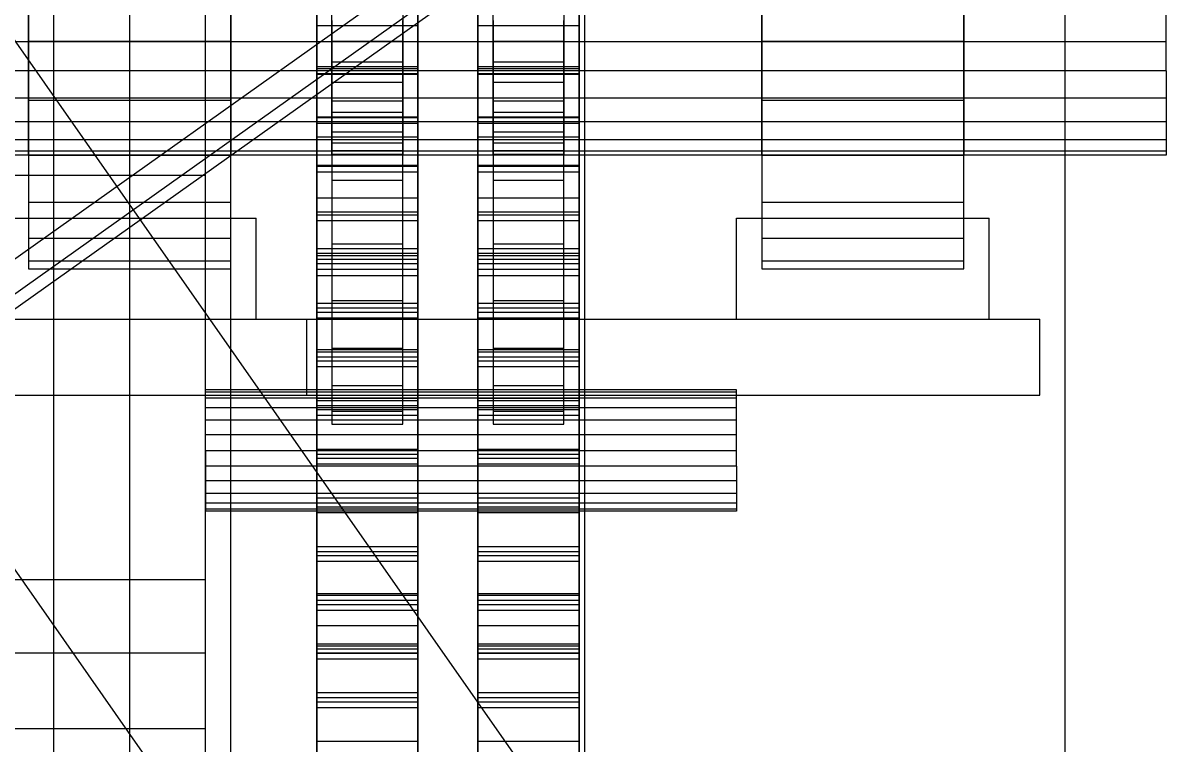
# Model space of a CAD drawing. Header units: millimetres. Extents: x -2500 to 58855, y -53268 to 6837.
# Drawn here: x 1393.9 to 1621.7, y -33932.6 to -33789.9 of the extents above; entities that cross this region are included whole.
import ezdxf

# ---------------------------------------------------------------- set-up
doc = ezdxf.new("R2010")
doc.units = ezdxf.units.MM
for name, color, linetype, lineweight in [('COTAS_O', 1, 'Continuous', 0), ('frontal_secador', 7, 'Continuous', 0), ('frontal_tolva', 7, 'Continuous', 0)]:
    doc.layers.add(name, color=color, linetype=linetype, lineweight=lineweight)
doc.dimstyles.new('R19_100', dxfattribs={"dimtxt": 250, "dimasz": 150, "dimexe": 150, "dimexo": 80, "dimgap": 100, "dimtad": 1, "dimtih": 1, "dimtoh": 1, "dimdsep": 46, "dimcen": 0.09, "dimadec": 0, "dimazin": 0, "dimtfac": 1, "dimtdec": 4, "dimtofl": 0, "dimtmove": 0, "dimatfit": 3, "dimfxl": 1, "dimtolj": 1, "dimtzin": 0, "dimarcsym": 0})

# ---------------------------------------------------------------- blocks, each defined once
blk = doc.blocks.new('*D39')
at = {"layer": 'COTAS_O', "color": 0, "lineweight": -2, "transparency": 16777216}
for p, q in [((-1725, -34320), (-1725, -33550)), ((1725, -34320), (1725, -33550)), ((-1575, -33700), (1575, -33700))]:
    blk.add_line(p, q, dxfattribs=at)
at = {"layer": 'COTAS_O', "color": 0, "transparency": 16777216}
for points in [[(-1575, -33675), (-1575, -33725), (-1725, -33700)], [(1575, -33675), (1575, -33725), (1725, -33700)]]:
    blk.add_solid(points, dxfattribs=at)
at = {"layer": 'Defpoints', "color": 0, "transparency": 16777216}
for p in [(1725, -33700), (-1725, -34400), (1725, -34400)]:
    blk.add_point(p, dxfattribs=at)

msp = doc.modelspace()

# ---------------------------------------------------------------- linework, layer by layer
at = {"layer": 'frontal_secador'}
for p, q in [((1600, -35975), (1600, -33010)), ((1400, -35335), (1400, -33065)), ((1400, -34650), (1400, -33065)), ((1400, -35350), (1400, -33100)), ((1400, -34625), (1400, -33605)), ((1430, -34625), (1430, -33605)), ((1415, -34590), (1415, -33640)), ((1435, -34590), (1435, -33640)), ((1505, -34183.5), (1505, -33683.5)), ((1452, -33780.747), (1452, -33790.385)), ((1455, -33793.5), (1455, -33779.514)), ((1469, -33779.514), (1469, -33793.5)), ((1472, -33790.385), (1472, -33780.747)), ((1483.88, -33780.747), (1483.88, -33790.385)), ((1486.88, -33793.5), (1486.88, -33779.514)), ((1500.88, -33779.514), (1500.88, -33793.5)), ((1503.88, -33790.385), (1503.88, -33780.747)), ((1395, -33793.5), (1395, -33781.853)), ((1435, -33781.853), (1435, -33793.5)), ((1540, -33793.5), (1540, -33781.853)), ((1580, -33781.853), (1580, -33793.5)), ((1452, -33799.834), (1452, -33787.074)), ((1472, -33787.074), (1472, -33799.834)), ((1483.88, -33799.834), (1483.88, -33787.074)), ((1503.88, -33787.074), (1503.88, -33799.834)), ((1395, -33787.677), (1395, -33793.5)), ((1435, -33793.5), (1435, -33787.677)), ((1452, -33788.399), (1452, -33798.529)), ((1452, -33798.973), (1452, -33789.334)), ((1455, -33789.366), (1455, -33793.5)), ((1469, -33793.5), (1469, -33789.366)), ((1472, -33798.529), (1472, -33788.399)), ((1472, -33789.334), (1472, -33798.973)), ((1483.88, -33788.399), (1483.88, -33798.529)), ((1483.88, -33798.973), (1483.88, -33789.334)), ((1486.88, -33789.366), (1486.88, -33793.5)), ((1500.88, -33793.5), (1500.88, -33789.366)), ((1503.88, -33798.529), (1503.88, -33788.399)), ((1503.88, -33789.334), (1503.88, -33798.973)), ((1540, -33787.677), (1540, -33793.5)), ((1580, -33793.5), (1580, -33787.677)), ((1620, -33793.5), (1620, -33787.677)), ((1452, -33790.385), (1472, -33790.385)), ((1452, -33798.973), (1452, -33790.385)), ((1452, -33790.385), (1452, -33800.024)), ((1472, -33790.385), (1472, -33798.973)), ((1472, -33800.024), (1472, -33790.385)), ((1483.88, -33790.385), (1503.88, -33790.385)), ((1483.88, -33798.973), (1483.88, -33790.385)), ((1483.88, -33790.385), (1483.88, -33800.024)), ((1503.88, -33790.385), (1503.88, -33798.973)), ((1503.88, -33800.024), (1503.88, -33790.385)), ((1360, -33793.5), (1620, -33793.5)), ((1435, -33793.5), (1395, -33793.5)), ((1395, -33793.5), (1395, -33805.147)), ((1395, -33799.323), (1395, -33793.5)), ((1435, -33805.147), (1435, -33793.5)), ((1435, -33793.5), (1435, -33799.323)), ((1469, -33793.5), (1455, -33793.5)), ((1455, -33793.5), (1455, -33807.486)), ((1455, -33797.634), (1455, -33793.5)), ((1469, -33807.486), (1469, -33793.5)), ((1469, -33793.5), (1469, -33797.634)), ((1500.88, -33793.5), (1486.88, -33793.5)), ((1486.88, -33793.5), (1486.88, -33807.486)), ((1486.88, -33797.634), (1486.88, -33793.5)), ((1500.88, -33807.486), (1500.88, -33793.5)), ((1500.88, -33793.5), (1500.88, -33797.634)), ((1580, -33793.5), (1540, -33793.5)), ((1540, -33793.5), (1540, -33805.147)), ((1540, -33799.323), (1540, -33793.5)), ((1580, -33805.147), (1580, -33793.5)), ((1580, -33793.5), (1580, -33799.323)), ((1620, -33799.323), (1620, -33793.5)), ((1472, -33798.529), (1452, -33798.529)), ((1452, -33798.529), (1452, -33808.521)), ((1452, -33798.529), (1452, -33799.834)), ((1472, -33798.973), (1452, -33798.973)), ((1452, -33808.611), (1452, -33798.973)), ((1469, -33797.634), (1455, -33797.634)), ((1455, -33797.634), (1455, -33807.486)), ((1455, -33801.628), (1455, -33797.634)), ((1469, -33807.486), (1469, -33797.634)), ((1469, -33797.634), (1469, -33801.628)), ((1472, -33808.521), (1472, -33798.529)), ((1472, -33799.834), (1472, -33798.529)), ((1472, -33798.973), (1472, -33808.611)), ((1503.88, -33798.529), (1483.88, -33798.529)), ((1483.88, -33798.529), (1483.88, -33808.521)), ((1483.88, -33798.529), (1483.88, -33799.834)), ((1503.88, -33798.973), (1483.88, -33798.973)), ((1483.88, -33808.611), (1483.88, -33798.973)), ((1500.88, -33797.634), (1486.88, -33797.634)), ((1486.88, -33797.634), (1486.88, -33807.486)), ((1486.88, -33801.628), (1486.88, -33797.634)), ((1500.88, -33807.486), (1500.88, -33797.634)), ((1500.88, -33797.634), (1500.88, -33801.628)), ((1503.88, -33808.521), (1503.88, -33798.529)), ((1503.88, -33799.834), (1503.88, -33798.529)), ((1503.88, -33798.973), (1503.88, -33808.611)), ((1620, -33799.323), (1360, -33799.323)), ((1435, -33799.323), (1395, -33799.323)), ((1395, -33799.323), (1395, -33805.147)), ((1395, -33804.75), (1395, -33799.323)), ((1435, -33805.147), (1435, -33799.323)), ((1435, -33799.323), (1435, -33804.75)), ((1452, -33812.421), (1452, -33799.834)), ((1452, -33799.834), (1472, -33799.834)), ((1452, -33800.024), (1472, -33800.024)), ((1452, -33808.611), (1452, -33800.024)), ((1452, -33800.024), (1452, -33809.663)), ((1472, -33799.834), (1472, -33812.421)), ((1472, -33800.024), (1472, -33808.611)), ((1472, -33809.663), (1472, -33800.024)), ((1483.88, -33812.421), (1483.88, -33799.834)), ((1483.88, -33799.834), (1503.88, -33799.834)), ((1483.88, -33800.024), (1503.88, -33800.024)), ((1483.88, -33808.611), (1483.88, -33800.024)), ((1483.88, -33800.024), (1483.88, -33809.663)), ((1503.88, -33799.834), (1503.88, -33812.421)), ((1503.88, -33800.024), (1503.88, -33808.611)), ((1503.88, -33809.663), (1503.88, -33800.024)), ((1580, -33799.323), (1540, -33799.323)), ((1540, -33799.323), (1540, -33805.147)), ((1540, -33804.75), (1540, -33799.323)), ((1580, -33805.147), (1580, -33799.323)), ((1580, -33799.323), (1580, -33804.75)), ((1620, -33799.323), (1620, -33804.75)), ((1469, -33801.628), (1455, -33801.628)), ((1455, -33801.628), (1455, -33820.996)), ((1455, -33805.345), (1455, -33801.628)), ((1469, -33820.996), (1469, -33801.628)), ((1469, -33801.628), (1469, -33805.345)), ((1500.88, -33801.628), (1486.88, -33801.628)), ((1486.88, -33801.628), (1486.88, -33820.996)), ((1486.88, -33805.345), (1486.88, -33801.628)), ((1500.88, -33820.996), (1500.88, -33801.628)), ((1500.88, -33801.628), (1500.88, -33805.345)), ((1620, -33804.75), (1360, -33804.75)), ((1435, -33804.75), (1395, -33804.75)), ((1395, -33804.75), (1395, -33816)), ((1395, -33809.41), (1395, -33804.75)), ((1395, -33805.147), (1435, -33805.147)), ((1395, -33805.147), (1395, -33816)), ((1435, -33816), (1435, -33804.75)), ((1435, -33804.75), (1435, -33809.41)), ((1435, -33816), (1435, -33805.147)), ((1469, -33805.345), (1455, -33805.345)), ((1455, -33805.345), (1455, -33833.57)), ((1455, -33808.658), (1455, -33805.345)), ((1469, -33833.57), (1469, -33805.345)), ((1469, -33805.345), (1469, -33808.658)), ((1500.88, -33805.345), (1486.88, -33805.345)), ((1486.88, -33805.345), (1486.88, -33833.57)), ((1486.88, -33808.658), (1486.88, -33805.345)), ((1500.88, -33833.57), (1500.88, -33805.345)), ((1500.88, -33805.345), (1500.88, -33808.658)), ((1580, -33804.75), (1540, -33804.75)), ((1540, -33804.75), (1540, -33816)), ((1540, -33809.41), (1540, -33804.75)), ((1540, -33805.147), (1580, -33805.147)), ((1540, -33805.147), (1540, -33816)), ((1580, -33816), (1580, -33804.75)), ((1580, -33804.75), (1580, -33809.41)), ((1580, -33816), (1580, -33805.147)), ((1620, -33804.75), (1620, -33809.41)), ((1455, -33807.486), (1469, -33807.486)), ((1455, -33807.486), (1455, -33820.996)), ((1469, -33820.996), (1469, -33807.486)), ((1486.88, -33807.486), (1500.88, -33807.486)), ((1486.88, -33807.486), (1486.88, -33820.996)), ((1500.88, -33820.996), (1500.88, -33807.486)), ((1620, -33809.41), (1360, -33809.41)), ((1435, -33809.41), (1395, -33809.41)), ((1395, -33809.41), (1395, -33825.32)), ((1395, -33812.986), (1395, -33809.41)), ((1435, -33825.32), (1435, -33809.41)), ((1435, -33809.41), (1435, -33812.986)), ((1472, -33808.521), (1452, -33808.521)), ((1452, -33808.521), (1452, -33818.103)), ((1452, -33808.521), (1452, -33812.421)), ((1472, -33808.611), (1452, -33808.611)), ((1452, -33818.25), (1452, -33808.611)), ((1452, -33809.663), (1472, -33809.663)), ((1452, -33818.25), (1452, -33809.663)), ((1452, -33809.663), (1452, -33819.301)), ((1469, -33808.658), (1455, -33808.658)), ((1455, -33808.658), (1455, -33844.779)), ((1455, -33811.455), (1455, -33808.658)), ((1469, -33844.779), (1469, -33808.658)), ((1469, -33808.658), (1469, -33811.455)), ((1472, -33818.103), (1472, -33808.521)), ((1472, -33812.421), (1472, -33808.521)), ((1472, -33808.611), (1472, -33818.25)), ((1472, -33809.663), (1472, -33818.25)), ((1472, -33819.301), (1472, -33809.663)), ((1503.88, -33808.521), (1483.88, -33808.521)), ((1483.88, -33808.521), (1483.88, -33818.103)), ((1483.88, -33808.521), (1483.88, -33812.421)), ((1503.88, -33808.611), (1483.88, -33808.611)), ((1483.88, -33818.25), (1483.88, -33808.611)), ((1483.88, -33809.663), (1503.88, -33809.663)), ((1483.88, -33818.25), (1483.88, -33809.663)), ((1483.88, -33809.663), (1483.88, -33819.301)), ((1500.88, -33808.658), (1486.88, -33808.658)), ((1486.88, -33808.658), (1486.88, -33844.779)), ((1486.88, -33811.455), (1486.88, -33808.658)), ((1500.88, -33844.779), (1500.88, -33808.658)), ((1500.88, -33808.658), (1500.88, -33811.455)), ((1503.88, -33818.103), (1503.88, -33808.521)), ((1503.88, -33812.421), (1503.88, -33808.521)), ((1503.88, -33808.611), (1503.88, -33818.25)), ((1503.88, -33809.663), (1503.88, -33818.25)), ((1503.88, -33819.301), (1503.88, -33809.663)), ((1580, -33809.41), (1540, -33809.41)), ((1540, -33809.41), (1540, -33825.32)), ((1540, -33812.986), (1540, -33809.41)), ((1580, -33825.32), (1580, -33809.41)), ((1580, -33809.41), (1580, -33812.986)), ((1620, -33809.41), (1620, -33812.986)), ((1452, -33824.487), (1452, -33812.421)), ((1452, -33812.421), (1472, -33812.421)), ((1469, -33811.455), (1455, -33811.455)), ((1455, -33811.455), (1455, -33854.242)), ((1455, -33813.641), (1455, -33811.455)), ((1469, -33854.242), (1469, -33811.455)), ((1469, -33811.455), (1469, -33813.641)), ((1472, -33812.421), (1472, -33824.487)), ((1483.88, -33824.487), (1483.88, -33812.421)), ((1483.88, -33812.421), (1503.88, -33812.421)), ((1500.88, -33811.455), (1486.88, -33811.455)), ((1486.88, -33811.455), (1486.88, -33854.242)), ((1486.88, -33813.641), (1486.88, -33811.455)), ((1500.88, -33854.242), (1500.88, -33811.455)), ((1500.88, -33811.455), (1500.88, -33813.641)), ((1503.88, -33812.421), (1503.88, -33824.487)), ((1620, -33812.986), (1360, -33812.986)), ((1435, -33812.986), (1395, -33812.986)), ((1395, -33812.986), (1395, -33832.471)), ((1395, -33815.233), (1395, -33812.986)), ((1435, -33832.471), (1435, -33812.986)), ((1435, -33812.986), (1435, -33815.233)), ((1469, -33813.641), (1455, -33813.641)), ((1455, -33813.641), (1455, -33861.636)), ((1455, -33815.141), (1455, -33813.641)), ((1469, -33861.636), (1469, -33813.641)), ((1469, -33813.641), (1469, -33815.141)), ((1500.88, -33813.641), (1486.88, -33813.641)), ((1486.88, -33813.641), (1486.88, -33861.636)), ((1486.88, -33815.141), (1486.88, -33813.641)), ((1500.88, -33861.636), (1500.88, -33813.641)), ((1500.88, -33813.641), (1500.88, -33815.141)), ((1580, -33812.986), (1540, -33812.986)), ((1540, -33812.986), (1540, -33832.471)), ((1540, -33815.233), (1540, -33812.986)), ((1580, -33832.471), (1580, -33812.986)), ((1580, -33812.986), (1580, -33815.233)), ((1620, -33812.986), (1620, -33815.233)), ((1620, -33815.233), (1360, -33815.233)), ((1620, -33816), (1360, -33816)), ((1435, -33815.233), (1395, -33815.233)), ((1395, -33815.233), (1395, -33836.967)), ((1395, -33816), (1395, -33815.233)), ((1395, -33816), (1435, -33816)), ((1395, -33816), (1395, -33825.32)), ((1395, -33816), (1395, -33838.5)), ((1435, -33836.967), (1435, -33815.233)), ((1435, -33815.233), (1435, -33816)), ((1435, -33825.32), (1435, -33816)), ((1435, -33838.5), (1435, -33816)), ((1469, -33815.141), (1455, -33815.141)), ((1455, -33815.141), (1455, -33866.71)), ((1455, -33815.904), (1455, -33815.141)), ((1469, -33815.904), (1455, -33815.904)), ((1455, -33815.904), (1455, -33869.291)), ((1469, -33866.71), (1469, -33815.141)), ((1469, -33815.141), (1469, -33815.904)), ((1469, -33869.291), (1469, -33815.904)), ((1500.88, -33815.141), (1486.88, -33815.141)), ((1486.88, -33815.141), (1486.88, -33866.71)), ((1486.88, -33815.904), (1486.88, -33815.141)), ((1500.88, -33815.904), (1486.88, -33815.904)), ((1486.88, -33815.904), (1486.88, -33869.291)), ((1500.88, -33866.71), (1500.88, -33815.141)), ((1500.88, -33815.141), (1500.88, -33815.904)), ((1500.88, -33869.291), (1500.88, -33815.904)), ((1580, -33815.233), (1540, -33815.233)), ((1540, -33815.233), (1540, -33836.967)), ((1540, -33816), (1540, -33815.233)), ((1540, -33816), (1580, -33816)), ((1540, -33816), (1540, -33825.32)), ((1540, -33816), (1540, -33838.5)), ((1580, -33836.967), (1580, -33815.233)), ((1580, -33815.233), (1580, -33816)), ((1580, -33825.32), (1580, -33816)), ((1580, -33838.5), (1580, -33816)), ((1620, -33815.233), (1620, -33816)), ((1472, -33818.103), (1452, -33818.103)), ((1452, -33818.103), (1452, -33827.317)), ((1452, -33818.103), (1452, -33824.487)), ((1472, -33818.25), (1452, -33818.25)), ((1452, -33827.888), (1452, -33818.25)), ((1452, -33819.301), (1472, -33819.301)), ((1452, -33827.888), (1452, -33819.301)), ((1452, -33819.301), (1452, -33828.94)), ((1472, -33827.317), (1472, -33818.103)), ((1472, -33824.487), (1472, -33818.103)), ((1472, -33818.25), (1472, -33827.888)), ((1472, -33819.301), (1472, -33827.888)), ((1472, -33828.94), (1472, -33819.301)), ((1503.88, -33818.103), (1483.88, -33818.103)), ((1483.88, -33818.103), (1483.88, -33827.317)), ((1483.88, -33818.103), (1483.88, -33824.487)), ((1503.88, -33818.25), (1483.88, -33818.25)), ((1483.88, -33827.888), (1483.88, -33818.25)), ((1483.88, -33819.301), (1503.88, -33819.301)), ((1483.88, -33827.888), (1483.88, -33819.301)), ((1483.88, -33819.301), (1483.88, -33828.94)), ((1503.88, -33827.317), (1503.88, -33818.103)), ((1503.88, -33824.487), (1503.88, -33818.103)), ((1503.88, -33818.25), (1503.88, -33827.888)), ((1503.88, -33819.301), (1503.88, -33827.888)), ((1503.88, -33828.94), (1503.88, -33819.301)), ((1375, -33820), (1430, -33820)), ((1430, -33900), (1430, -33820)), ((1455, -33820.996), (1469, -33820.996)), ((1455, -33820.996), (1455, -33833.57)), ((1469, -33833.57), (1469, -33820.996)), ((1486.88, -33820.996), (1500.88, -33820.996)), ((1486.88, -33820.996), (1486.88, -33833.57)), ((1500.88, -33833.57), (1500.88, -33820.996)), ((1395, -33825.32), (1435, -33825.32)), ((1395, -33825.32), (1395, -33832.471)), ((1435, -33832.471), (1435, -33825.32)), ((1452, -33835.399), (1452, -33824.487)), ((1452, -33824.487), (1472, -33824.487)), ((1472, -33824.487), (1472, -33835.399)), ((1483.88, -33835.399), (1483.88, -33824.487)), ((1483.88, -33824.487), (1503.88, -33824.487)), ((1503.88, -33824.487), (1503.88, -33835.399)), ((1540, -33825.32), (1580, -33825.32)), ((1540, -33825.32), (1540, -33832.471)), ((1580, -33832.471), (1580, -33825.32)), ((1390, -33828.5), (1440, -33828.5)), ((1440, -33848.5), (1440, -33828.5)), ((1472, -33827.317), (1452, -33827.317)), ((1452, -33827.317), (1452, -33836.703)), ((1452, -33827.317), (1452, -33835.399)), ((1472, -33827.888), (1452, -33827.888)), ((1452, -33837.527), (1452, -33827.888)), ((1472, -33836.703), (1472, -33827.317)), ((1472, -33835.399), (1472, -33827.317)), ((1472, -33827.888), (1472, -33837.527)), ((1503.88, -33827.317), (1483.88, -33827.317)), ((1483.88, -33827.317), (1483.88, -33836.703)), ((1483.88, -33827.317), (1483.88, -33835.399)), ((1503.88, -33827.888), (1483.88, -33827.888)), ((1483.88, -33837.527), (1483.88, -33827.888)), ((1503.88, -33836.703), (1503.88, -33827.317)), ((1503.88, -33835.399), (1503.88, -33827.317)), ((1503.88, -33827.888), (1503.88, -33837.527)), ((1535, -33828.5), (1585, -33828.5)), ((1535, -33848.5), (1535, -33828.5)), ((1585, -33848.5), (1585, -33828.5)), ((1452, -33828.94), (1472, -33828.94)), ((1452, -33837.527), (1452, -33828.94)), ((1452, -33828.94), (1452, -33838.578)), ((1472, -33828.94), (1472, -33837.527)), ((1472, -33838.578), (1472, -33828.94)), ((1483.88, -33828.94), (1503.88, -33828.94)), ((1483.88, -33837.527), (1483.88, -33828.94)), ((1483.88, -33828.94), (1483.88, -33838.578)), ((1503.88, -33828.94), (1503.88, -33837.527)), ((1503.88, -33838.578), (1503.88, -33828.94)), ((1395, -33832.471), (1435, -33832.471)), ((1395, -33832.471), (1395, -33836.967)), ((1435, -33836.967), (1435, -33832.471)), ((1540, -33832.471), (1580, -33832.471)), ((1540, -33832.471), (1540, -33836.967)), ((1580, -33836.967), (1580, -33832.471)), ((1452, -33835.858), (1452, -33834.495)), ((1452, -33834.495), (1472, -33834.495)), ((1452, -33862.495), (1452, -33834.495)), ((1452, -33845.29), (1452, -33835.399)), ((1452, -33835.399), (1472, -33835.399)), ((1455, -33833.57), (1469, -33833.57)), ((1455, -33833.57), (1455, -33844.779)), ((1469, -33844.779), (1469, -33833.57)), ((1472, -33834.495), (1472, -33835.858)), ((1472, -33834.495), (1472, -33862.495)), ((1472, -33835.399), (1472, -33845.29)), ((1483.88, -33835.858), (1483.88, -33834.495)), ((1483.88, -33834.495), (1503.88, -33834.495)), ((1483.88, -33862.495), (1483.88, -33834.495)), ((1483.88, -33845.29), (1483.88, -33835.399)), ((1483.88, -33835.399), (1503.88, -33835.399)), ((1486.88, -33833.57), (1500.88, -33833.57)), ((1486.88, -33833.57), (1486.88, -33844.779)), ((1500.88, -33844.779), (1500.88, -33833.57)), ((1503.88, -33834.495), (1503.88, -33835.858)), ((1503.88, -33834.495), (1503.88, -33862.495)), ((1503.88, -33835.399), (1503.88, -33845.29)), ((1395, -33836.967), (1435, -33836.967)), ((1395, -33836.967), (1395, -33838.5)), ((1435, -33838.5), (1435, -33836.967)), ((1452, -33839.854), (1452, -33835.858)), ((1452, -33835.858), (1472, -33835.858)), ((1452, -33862.904), (1452, -33835.858)), ((1472, -33836.703), (1452, -33836.703)), ((1452, -33836.703), (1452, -33846.342)), ((1452, -33836.703), (1452, -33845.29)), ((1472, -33837.527), (1452, -33837.527)), ((1452, -33847.165), (1452, -33837.527)), ((1472, -33835.858), (1472, -33839.854)), ((1472, -33835.858), (1472, -33862.904)), ((1472, -33846.342), (1472, -33836.703)), ((1472, -33845.29), (1472, -33836.703)), ((1472, -33837.527), (1472, -33847.165)), ((1483.88, -33839.854), (1483.88, -33835.858)), ((1483.88, -33835.858), (1503.88, -33835.858)), ((1483.88, -33862.904), (1483.88, -33835.858)), ((1503.88, -33836.703), (1483.88, -33836.703)), ((1483.88, -33836.703), (1483.88, -33846.342)), ((1483.88, -33836.703), (1483.88, -33845.29)), ((1503.88, -33837.527), (1483.88, -33837.527)), ((1483.88, -33847.165), (1483.88, -33837.527)), ((1503.88, -33835.858), (1503.88, -33839.854)), ((1503.88, -33835.858), (1503.88, -33862.904)), ((1503.88, -33846.342), (1503.88, -33836.703)), ((1503.88, -33845.29), (1503.88, -33836.703)), ((1503.88, -33837.527), (1503.88, -33847.165)), ((1540, -33836.967), (1580, -33836.967)), ((1540, -33836.967), (1540, -33838.5)), ((1580, -33838.5), (1580, -33836.967)), ((1395, -33838.5), (1435, -33838.5)), ((1452, -33838.578), (1472, -33838.578)), ((1452, -33847.165), (1452, -33838.578)), ((1452, -33838.578), (1452, -33848.217)), ((1452, -33846.211), (1452, -33839.854)), ((1452, -33839.854), (1472, -33839.854)), ((1452, -33864.102), (1452, -33839.854)), ((1472, -33838.578), (1472, -33847.165)), ((1472, -33848.217), (1472, -33838.578)), ((1472, -33839.854), (1472, -33846.211)), ((1472, -33839.854), (1472, -33864.102)), ((1483.88, -33838.578), (1503.88, -33838.578)), ((1483.88, -33847.165), (1483.88, -33838.578)), ((1483.88, -33838.578), (1483.88, -33848.217)), ((1483.88, -33846.211), (1483.88, -33839.854)), ((1483.88, -33839.854), (1503.88, -33839.854)), ((1483.88, -33864.102), (1483.88, -33839.854)), ((1503.88, -33838.578), (1503.88, -33847.165)), ((1503.88, -33848.217), (1503.88, -33838.578)), ((1503.88, -33839.854), (1503.88, -33846.211)), ((1503.88, -33839.854), (1503.88, -33864.102)), ((1540, -33838.5), (1580, -33838.5)), ((1452, -33854.929), (1452, -33845.29)), ((1452, -33845.29), (1472, -33845.29)), ((1452, -33854.495), (1452, -33846.211)), ((1452, -33846.211), (1472, -33846.211)), ((1452, -33866.01), (1452, -33846.211)), ((1472, -33846.342), (1452, -33846.342)), ((1452, -33846.342), (1452, -33855.98)), ((1452, -33846.342), (1452, -33854.929)), ((1455, -33844.779), (1469, -33844.779)), ((1455, -33844.779), (1455, -33854.242)), ((1469, -33854.242), (1469, -33844.779)), ((1472, -33845.29), (1472, -33854.929)), ((1472, -33846.211), (1472, -33854.495)), ((1472, -33846.211), (1472, -33866.01)), ((1472, -33855.98), (1472, -33846.342)), ((1472, -33854.929), (1472, -33846.342)), ((1483.88, -33854.929), (1483.88, -33845.29)), ((1483.88, -33845.29), (1503.88, -33845.29)), ((1483.88, -33854.495), (1483.88, -33846.211)), ((1483.88, -33846.211), (1503.88, -33846.211)), ((1483.88, -33866.01), (1483.88, -33846.211)), ((1503.88, -33846.342), (1483.88, -33846.342)), ((1483.88, -33846.342), (1483.88, -33855.98)), ((1483.88, -33846.342), (1483.88, -33854.929)), ((1486.88, -33844.779), (1500.88, -33844.779)), ((1486.88, -33844.779), (1486.88, -33854.242)), ((1500.88, -33854.242), (1500.88, -33844.779)), ((1503.88, -33845.29), (1503.88, -33854.929)), ((1503.88, -33846.211), (1503.88, -33854.495)), ((1503.88, -33846.211), (1503.88, -33866.01)), ((1503.88, -33855.98), (1503.88, -33846.342)), ((1503.88, -33854.929), (1503.88, -33846.342)), ((1300, -33848.5), (1450, -33848.5)), ((1300, -33848.5), (1595, -33848.5)), ((1390, -33848.5), (1440, -33848.5)), ((1450, -33863.5), (1450, -33848.5)), ((1472, -33847.165), (1452, -33847.165)), ((1452, -33856.804), (1452, -33847.165)), ((1452, -33848.217), (1472, -33848.217)), ((1452, -33856.804), (1452, -33848.217)), ((1452, -33848.217), (1452, -33857.855)), ((1472, -33847.165), (1472, -33856.804)), ((1472, -33848.217), (1472, -33856.804)), ((1472, -33857.855), (1472, -33848.217)), ((1503.88, -33847.165), (1483.88, -33847.165)), ((1483.88, -33856.804), (1483.88, -33847.165)), ((1483.88, -33848.217), (1503.88, -33848.217)), ((1483.88, -33856.804), (1483.88, -33848.217)), ((1483.88, -33848.217), (1483.88, -33857.855)), ((1503.88, -33847.165), (1503.88, -33856.804)), ((1503.88, -33848.217), (1503.88, -33856.804)), ((1503.88, -33857.855), (1503.88, -33848.217)), ((1535, -33848.5), (1585, -33848.5)), ((1595, -33863.5), (1595, -33848.5)), ((1452, -33864.142), (1452, -33854.495)), ((1452, -33854.495), (1472, -33854.495)), ((1452, -33868.495), (1452, -33854.495)), ((1452, -33864.567), (1452, -33854.929)), ((1452, -33854.929), (1472, -33854.929)), ((1472, -33855.98), (1452, -33855.98)), ((1452, -33855.98), (1452, -33865.619)), ((1452, -33855.98), (1452, -33864.567)), ((1455, -33854.242), (1469, -33854.242)), ((1455, -33854.242), (1455, -33861.636)), ((1469, -33861.636), (1469, -33854.242)), ((1472, -33854.495), (1472, -33864.142)), ((1472, -33854.495), (1472, -33868.495)), ((1472, -33854.929), (1472, -33864.567)), ((1472, -33865.619), (1472, -33855.98)), ((1472, -33864.567), (1472, -33855.98)), ((1483.88, -33864.142), (1483.88, -33854.495)), ((1483.88, -33854.495), (1503.88, -33854.495)), ((1483.88, -33868.495), (1483.88, -33854.495)), ((1483.88, -33864.567), (1483.88, -33854.929)), ((1483.88, -33854.929), (1503.88, -33854.929)), ((1503.88, -33855.98), (1483.88, -33855.98)), ((1483.88, -33855.98), (1483.88, -33865.619)), ((1483.88, -33855.98), (1483.88, -33864.567)), ((1486.88, -33854.242), (1500.88, -33854.242)), ((1486.88, -33854.242), (1486.88, -33861.636)), ((1500.88, -33861.636), (1500.88, -33854.242)), ((1503.88, -33854.495), (1503.88, -33864.142)), ((1503.88, -33854.495), (1503.88, -33868.495)), ((1503.88, -33854.929), (1503.88, -33864.567)), ((1503.88, -33865.619), (1503.88, -33855.98)), ((1503.88, -33864.567), (1503.88, -33855.98)), ((1472, -33856.804), (1452, -33856.804)), ((1452, -33866.442), (1452, -33856.804)), ((1452, -33857.855), (1472, -33857.855)), ((1452, -33866.442), (1452, -33857.855)), ((1452, -33857.855), (1452, -33867.494)), ((1472, -33856.804), (1472, -33866.442)), ((1472, -33857.855), (1472, -33866.442)), ((1472, -33867.494), (1472, -33857.855)), ((1503.88, -33856.804), (1483.88, -33856.804)), ((1483.88, -33866.442), (1483.88, -33856.804)), ((1483.88, -33857.855), (1503.88, -33857.855)), ((1483.88, -33866.442), (1483.88, -33857.855)), ((1483.88, -33857.855), (1483.88, -33867.494)), ((1503.88, -33856.804), (1503.88, -33866.442)), ((1503.88, -33857.855), (1503.88, -33866.442)), ((1503.88, -33867.494), (1503.88, -33857.855)), ((1430, -33862.904), (1430, -33862.495)), ((1535, -33862.495), (1430, -33862.495)), ((1452, -33862.495), (1452, -33862.904)), ((1472, -33862.495), (1452, -33862.495)), ((1455, -33861.636), (1469, -33861.636)), ((1455, -33861.636), (1455, -33866.71)), ((1469, -33866.71), (1469, -33861.636)), ((1472, -33862.904), (1472, -33862.495)), ((1483.88, -33862.495), (1483.88, -33862.904)), ((1503.88, -33862.495), (1483.88, -33862.495)), ((1486.88, -33861.636), (1500.88, -33861.636)), ((1486.88, -33861.636), (1486.88, -33866.71)), ((1500.88, -33866.71), (1500.88, -33861.636)), ((1503.88, -33862.904), (1503.88, -33862.495)), ((1535, -33862.904), (1535, -33862.495)), ((1300, -33863.5), (1450, -33863.5)), ((1300, -33863.5), (1595, -33863.5)), ((1430, -33864.102), (1430, -33862.904)), ((1535, -33862.904), (1430, -33862.904)), ((1430, -33866.01), (1430, -33864.102)), ((1535, -33864.102), (1430, -33864.102)), ((1452, -33862.904), (1452, -33864.102)), ((1472, -33862.904), (1452, -33862.904)), ((1452, -33864.102), (1452, -33866.01)), ((1472, -33864.102), (1452, -33864.102)), ((1452, -33874.495), (1452, -33864.142)), ((1452, -33864.142), (1472, -33864.142)), ((1452, -33871.389), (1452, -33864.142)), ((1452, -33874.206), (1452, -33864.567)), ((1452, -33864.567), (1472, -33864.567)), ((1472, -33864.102), (1472, -33862.904)), ((1472, -33866.01), (1472, -33864.102)), ((1472, -33864.142), (1472, -33874.495)), ((1472, -33864.142), (1472, -33871.389)), ((1472, -33864.567), (1472, -33874.206)), ((1483.88, -33862.904), (1483.88, -33864.102)), ((1503.88, -33862.904), (1483.88, -33862.904)), ((1483.88, -33864.102), (1483.88, -33866.01)), ((1503.88, -33864.102), (1483.88, -33864.102)), ((1483.88, -33874.495), (1483.88, -33864.142)), ((1483.88, -33864.142), (1503.88, -33864.142)), ((1483.88, -33871.389), (1483.88, -33864.142)), ((1483.88, -33874.206), (1483.88, -33864.567)), ((1483.88, -33864.567), (1503.88, -33864.567)), ((1503.88, -33864.102), (1503.88, -33862.904)), ((1503.88, -33866.01), (1503.88, -33864.102)), ((1503.88, -33864.142), (1503.88, -33874.495)), ((1503.88, -33864.142), (1503.88, -33871.389)), ((1503.88, -33864.567), (1503.88, -33874.206)), ((1535, -33864.102), (1535, -33862.904)), ((1535, -33866.01), (1535, -33864.102)), ((1430, -33868.495), (1430, -33866.01)), ((1535, -33866.01), (1430, -33866.01)), ((1472, -33865.619), (1452, -33865.619)), ((1452, -33865.619), (1452, -33875.257)), ((1452, -33865.619), (1452, -33874.206)), ((1452, -33866.01), (1452, -33868.495)), ((1472, -33866.01), (1452, -33866.01)), ((1472, -33866.442), (1452, -33866.442)), ((1452, -33876.081), (1452, -33866.442)), ((1455, -33866.71), (1469, -33866.71)), ((1455, -33866.71), (1455, -33869.291)), ((1469, -33869.291), (1469, -33866.71)), ((1472, -33875.257), (1472, -33865.619)), ((1472, -33874.206), (1472, -33865.619)), ((1472, -33868.495), (1472, -33866.01)), ((1472, -33866.442), (1472, -33876.081)), ((1503.88, -33865.619), (1483.88, -33865.619)), ((1483.88, -33865.619), (1483.88, -33875.257)), ((1483.88, -33865.619), (1483.88, -33874.206)), ((1483.88, -33866.01), (1483.88, -33868.495)), ((1503.88, -33866.01), (1483.88, -33866.01)), ((1503.88, -33866.442), (1483.88, -33866.442)), ((1483.88, -33876.081), (1483.88, -33866.442)), ((1486.88, -33866.71), (1500.88, -33866.71)), ((1486.88, -33866.71), (1486.88, -33869.291)), ((1500.88, -33869.291), (1500.88, -33866.71)), ((1503.88, -33875.257), (1503.88, -33865.619)), ((1503.88, -33874.206), (1503.88, -33865.619)), ((1503.88, -33868.495), (1503.88, -33866.01)), ((1503.88, -33866.442), (1503.88, -33876.081)), ((1535, -33868.495), (1535, -33866.01)), ((1430, -33871.389), (1430, -33868.495)), ((1535, -33868.495), (1430, -33868.495)), ((1452, -33867.494), (1472, -33867.494)), ((1452, -33876.081), (1452, -33867.494)), ((1452, -33867.494), (1452, -33877.132)), ((1452, -33868.495), (1452, -33871.389)), ((1472, -33868.495), (1452, -33868.495)), ((1455, -33869.291), (1469, -33869.291)), ((1472, -33867.494), (1472, -33876.081)), ((1472, -33877.132), (1472, -33867.494)), ((1472, -33871.389), (1472, -33868.495)), ((1483.88, -33867.494), (1503.88, -33867.494)), ((1483.88, -33876.081), (1483.88, -33867.494)), ((1483.88, -33867.494), (1483.88, -33877.132)), ((1483.88, -33868.495), (1483.88, -33871.389)), ((1503.88, -33868.495), (1483.88, -33868.495)), ((1486.88, -33869.291), (1500.88, -33869.291)), ((1503.88, -33867.494), (1503.88, -33876.081)), ((1503.88, -33877.132), (1503.88, -33867.494)), ((1503.88, -33871.389), (1503.88, -33868.495)), ((1535, -33871.389), (1535, -33868.495)), ((1430, -33874.495), (1430, -33871.389)), ((1535, -33871.389), (1430, -33871.389)), ((1452, -33871.389), (1452, -33874.495)), ((1472, -33871.389), (1452, -33871.389)), ((1472, -33874.495), (1472, -33871.389)), ((1483.88, -33871.389), (1483.88, -33874.495)), ((1503.88, -33871.389), (1483.88, -33871.389)), ((1503.88, -33874.495), (1503.88, -33871.389)), ((1535, -33874.495), (1535, -33871.389)), ((1452, -33883.844), (1452, -33874.206)), ((1452, -33874.206), (1472, -33874.206)), ((1472, -33874.206), (1472, -33883.844)), ((1483.88, -33883.844), (1483.88, -33874.206)), ((1483.88, -33874.206), (1503.88, -33874.206)), ((1503.88, -33874.206), (1503.88, -33883.844)), ((1430, -33874.495), (1430, -33877.601)), ((1430, -33874.495), (1535, -33874.495)), ((1472, -33874.495), (1452, -33874.495)), ((1452, -33874.495), (1452, -33884.848)), ((1452, -33877.601), (1452, -33874.495)), ((1472, -33875.257), (1452, -33875.257)), ((1452, -33875.257), (1452, -33884.896)), ((1452, -33875.257), (1452, -33883.844)), ((1472, -33876.081), (1452, -33876.081)), ((1452, -33885.719), (1452, -33876.081)), ((1472, -33884.848), (1472, -33874.495)), ((1472, -33874.495), (1472, -33877.601)), ((1472, -33884.896), (1472, -33875.257)), ((1472, -33883.844), (1472, -33875.257)), ((1472, -33876.081), (1472, -33885.719)), ((1503.88, -33874.495), (1483.88, -33874.495)), ((1483.88, -33874.495), (1483.88, -33884.848)), ((1483.88, -33877.601), (1483.88, -33874.495)), ((1503.88, -33875.257), (1483.88, -33875.257)), ((1483.88, -33875.257), (1483.88, -33884.896)), ((1483.88, -33875.257), (1483.88, -33883.844)), ((1503.88, -33876.081), (1483.88, -33876.081)), ((1483.88, -33885.719), (1483.88, -33876.081)), ((1503.88, -33884.848), (1503.88, -33874.495)), ((1503.88, -33874.495), (1503.88, -33877.601)), ((1503.88, -33884.896), (1503.88, -33875.257)), ((1503.88, -33883.844), (1503.88, -33875.257)), ((1503.88, -33876.081), (1503.88, -33885.719)), ((1535, -33877.601), (1535, -33874.495)), ((1430, -33877.601), (1430, -33880.495)), ((1535, -33877.601), (1430, -33877.601)), ((1452, -33877.132), (1472, -33877.132)), ((1452, -33885.719), (1452, -33877.132)), ((1452, -33877.132), (1452, -33886.771)), ((1472, -33877.601), (1452, -33877.601)), ((1452, -33877.601), (1452, -33884.848)), ((1452, -33880.495), (1452, -33877.601)), ((1472, -33877.132), (1472, -33885.719)), ((1472, -33886.771), (1472, -33877.132)), ((1472, -33884.848), (1472, -33877.601)), ((1472, -33877.601), (1472, -33880.495)), ((1483.88, -33877.132), (1503.88, -33877.132)), ((1483.88, -33885.719), (1483.88, -33877.132)), ((1483.88, -33877.132), (1483.88, -33886.771)), ((1503.88, -33877.601), (1483.88, -33877.601)), ((1483.88, -33877.601), (1483.88, -33884.848)), ((1483.88, -33880.495), (1483.88, -33877.601)), ((1503.88, -33877.132), (1503.88, -33885.719)), ((1503.88, -33886.771), (1503.88, -33877.132)), ((1503.88, -33884.848), (1503.88, -33877.601)), ((1503.88, -33877.601), (1503.88, -33880.495)), ((1535, -33877.601), (1535, -33880.495)), ((1430, -33880.495), (1430, -33882.98)), ((1535, -33880.495), (1430, -33880.495)), ((1472, -33880.495), (1452, -33880.495)), ((1452, -33880.495), (1452, -33894.495)), ((1452, -33882.98), (1452, -33880.495)), ((1472, -33894.495), (1472, -33880.495)), ((1472, -33880.495), (1472, -33882.98)), ((1503.88, -33880.495), (1483.88, -33880.495)), ((1483.88, -33880.495), (1483.88, -33894.495)), ((1483.88, -33882.98), (1483.88, -33880.495)), ((1503.88, -33894.495), (1503.88, -33880.495)), ((1503.88, -33880.495), (1503.88, -33882.98)), ((1535, -33880.495), (1535, -33882.98)), ((1430, -33882.98), (1430, -33884.887)), ((1535, -33882.98), (1430, -33882.98)), ((1472, -33882.98), (1452, -33882.98)), ((1452, -33882.98), (1452, -33902.779)), ((1452, -33884.887), (1452, -33882.98)), ((1472, -33902.779), (1472, -33882.98)), ((1472, -33882.98), (1472, -33884.887)), ((1503.88, -33882.98), (1483.88, -33882.98)), ((1483.88, -33882.98), (1483.88, -33902.779)), ((1483.88, -33884.887), (1483.88, -33882.98)), ((1503.88, -33902.779), (1503.88, -33882.98)), ((1503.88, -33882.98), (1503.88, -33884.887)), ((1535, -33882.98), (1535, -33884.887)), ((1430, -33884.887), (1430, -33886.086)), ((1535, -33884.887), (1430, -33884.887)), ((1452, -33893.483), (1452, -33883.844)), ((1452, -33883.844), (1472, -33883.844)), ((1452, -33884.848), (1472, -33884.848)), ((1452, -33884.848), (1452, -33894.495)), ((1472, -33884.887), (1452, -33884.887)), ((1452, -33884.887), (1452, -33909.136)), ((1452, -33886.086), (1452, -33884.887)), ((1472, -33884.896), (1452, -33884.896)), ((1452, -33884.896), (1452, -33894.534)), ((1452, -33884.896), (1452, -33893.483)), ((1472, -33883.844), (1472, -33893.483)), ((1472, -33894.495), (1472, -33884.848)), ((1472, -33909.136), (1472, -33884.887)), ((1472, -33884.887), (1472, -33886.086)), ((1472, -33894.534), (1472, -33884.896)), ((1472, -33893.483), (1472, -33884.896)), ((1483.88, -33893.483), (1483.88, -33883.844)), ((1483.88, -33883.844), (1503.88, -33883.844)), ((1483.88, -33884.848), (1503.88, -33884.848)), ((1483.88, -33884.848), (1483.88, -33894.495)), ((1503.88, -33884.887), (1483.88, -33884.887)), ((1483.88, -33884.887), (1483.88, -33909.136)), ((1483.88, -33886.086), (1483.88, -33884.887)), ((1503.88, -33884.896), (1483.88, -33884.896)), ((1483.88, -33884.896), (1483.88, -33894.534)), ((1483.88, -33884.896), (1483.88, -33893.483)), ((1503.88, -33883.844), (1503.88, -33893.483)), ((1503.88, -33894.495), (1503.88, -33884.848)), ((1503.88, -33909.136), (1503.88, -33884.887)), ((1503.88, -33884.887), (1503.88, -33886.086)), ((1503.88, -33894.534), (1503.88, -33884.896)), ((1503.88, -33893.483), (1503.88, -33884.896)), ((1535, -33884.887), (1535, -33886.086)), ((1430, -33886.086), (1430, -33886.495)), ((1535, -33886.086), (1430, -33886.086)), ((1535, -33886.495), (1430, -33886.495)), ((1472, -33885.719), (1452, -33885.719)), ((1452, -33895.358), (1452, -33885.719)), ((1472, -33886.086), (1452, -33886.086)), ((1452, -33886.086), (1452, -33913.132)), ((1452, -33886.495), (1452, -33886.086)), ((1472, -33886.495), (1452, -33886.495)), ((1452, -33886.495), (1452, -33914.495)), ((1452, -33886.771), (1472, -33886.771)), ((1452, -33895.358), (1452, -33886.771)), ((1452, -33886.771), (1452, -33896.409)), ((1472, -33885.719), (1472, -33895.358)), ((1472, -33913.132), (1472, -33886.086)), ((1472, -33886.086), (1472, -33886.495)), ((1472, -33914.495), (1472, -33886.495)), ((1472, -33886.771), (1472, -33895.358)), ((1472, -33896.409), (1472, -33886.771)), ((1503.88, -33885.719), (1483.88, -33885.719)), ((1483.88, -33895.358), (1483.88, -33885.719)), ((1503.88, -33886.086), (1483.88, -33886.086)), ((1483.88, -33886.086), (1483.88, -33913.132)), ((1483.88, -33886.495), (1483.88, -33886.086)), ((1503.88, -33886.495), (1483.88, -33886.495)), ((1483.88, -33886.495), (1483.88, -33914.495)), ((1483.88, -33886.771), (1503.88, -33886.771)), ((1483.88, -33895.358), (1483.88, -33886.771)), ((1483.88, -33886.771), (1483.88, -33896.409)), ((1503.88, -33885.719), (1503.88, -33895.358)), ((1503.88, -33913.132), (1503.88, -33886.086)), ((1503.88, -33886.086), (1503.88, -33886.495)), ((1503.88, -33914.495), (1503.88, -33886.495)), ((1503.88, -33886.771), (1503.88, -33895.358)), ((1503.88, -33896.409), (1503.88, -33886.771)), ((1535, -33886.086), (1535, -33886.495)), ((1452, -33903.121), (1452, -33893.483)), ((1452, -33893.483), (1472, -33893.483)), ((1452, -33894.495), (1472, -33894.495)), ((1452, -33894.495), (1452, -33902.779)), ((1472, -33894.534), (1452, -33894.534)), ((1452, -33894.534), (1452, -33904.173)), ((1452, -33894.534), (1452, -33903.121)), ((1472, -33893.483), (1472, -33903.121)), ((1472, -33902.779), (1472, -33894.495)), ((1472, -33904.173), (1472, -33894.534)), ((1472, -33903.121), (1472, -33894.534)), ((1483.88, -33903.121), (1483.88, -33893.483)), ((1483.88, -33893.483), (1503.88, -33893.483)), ((1483.88, -33894.495), (1503.88, -33894.495)), ((1483.88, -33894.495), (1483.88, -33902.779)), ((1503.88, -33894.534), (1483.88, -33894.534)), ((1483.88, -33894.534), (1483.88, -33904.173)), ((1483.88, -33894.534), (1483.88, -33903.121)), ((1503.88, -33893.483), (1503.88, -33903.121)), ((1503.88, -33902.779), (1503.88, -33894.495)), ((1503.88, -33904.173), (1503.88, -33894.534)), ((1503.88, -33903.121), (1503.88, -33894.534)), ((1472, -33895.358), (1452, -33895.358)), ((1452, -33904.996), (1452, -33895.358)), ((1452, -33896.409), (1472, -33896.409)), ((1452, -33904.996), (1452, -33896.409)), ((1452, -33896.409), (1452, -33906.048)), ((1472, -33895.358), (1472, -33904.996)), ((1472, -33896.409), (1472, -33904.996)), ((1472, -33906.048), (1472, -33896.409)), ((1503.88, -33895.358), (1483.88, -33895.358)), ((1483.88, -33904.996), (1483.88, -33895.358)), ((1483.88, -33896.409), (1503.88, -33896.409)), ((1483.88, -33904.996), (1483.88, -33896.409)), ((1483.88, -33896.409), (1483.88, -33906.048)), ((1503.88, -33895.358), (1503.88, -33904.996)), ((1503.88, -33896.409), (1503.88, -33904.996)), ((1503.88, -33906.048), (1503.88, -33896.409)), ((1375, -33900), (1430, -33900)), ((1452, -33902.779), (1472, -33902.779)), ((1452, -33902.779), (1452, -33909.136)), ((1452, -33912.76), (1452, -33903.121)), ((1452, -33903.121), (1472, -33903.121)), ((1472, -33909.136), (1472, -33902.779)), ((1472, -33903.121), (1472, -33912.76)), ((1483.88, -33902.779), (1503.88, -33902.779)), ((1483.88, -33902.779), (1483.88, -33909.136)), ((1483.88, -33912.76), (1483.88, -33903.121)), ((1483.88, -33903.121), (1503.88, -33903.121)), ((1503.88, -33909.136), (1503.88, -33902.779)), ((1503.88, -33903.121), (1503.88, -33912.76)), ((1472, -33904.173), (1452, -33904.173)), ((1452, -33904.173), (1452, -33913.811)), ((1452, -33904.173), (1452, -33912.76)), ((1472, -33904.996), (1452, -33904.996)), ((1452, -33914.635), (1452, -33904.996)), ((1452, -33906.048), (1472, -33906.048)), ((1452, -33914.635), (1452, -33906.048)), ((1452, -33906.048), (1452, -33915.686)), ((1472, -33913.811), (1472, -33904.173)), ((1472, -33912.76), (1472, -33904.173)), ((1472, -33904.996), (1472, -33914.635)), ((1472, -33906.048), (1472, -33914.635)), ((1472, -33915.686), (1472, -33906.048)), ((1503.88, -33904.173), (1483.88, -33904.173)), ((1483.88, -33904.173), (1483.88, -33913.811)), ((1483.88, -33904.173), (1483.88, -33912.76)), ((1503.88, -33904.996), (1483.88, -33904.996)), ((1483.88, -33914.635), (1483.88, -33904.996)), ((1483.88, -33906.048), (1503.88, -33906.048)), ((1483.88, -33914.635), (1483.88, -33906.048)), ((1483.88, -33906.048), (1483.88, -33915.686)), ((1503.88, -33913.811), (1503.88, -33904.173)), ((1503.88, -33912.76), (1503.88, -33904.173)), ((1503.88, -33904.996), (1503.88, -33914.635)), ((1503.88, -33906.048), (1503.88, -33914.635)), ((1503.88, -33915.686), (1503.88, -33906.048)), ((1452, -33909.136), (1472, -33909.136)), ((1452, -33909.136), (1452, -33913.132)), ((1472, -33913.132), (1472, -33909.136)), ((1483.88, -33909.136), (1503.88, -33909.136)), ((1483.88, -33909.136), (1483.88, -33913.132)), ((1503.88, -33913.132), (1503.88, -33909.136)), ((1452, -33922.398), (1452, -33912.76)), ((1452, -33912.76), (1472, -33912.76)), ((1472, -33912.76), (1472, -33922.398)), ((1483.88, -33922.398), (1483.88, -33912.76)), ((1483.88, -33912.76), (1503.88, -33912.76)), ((1503.88, -33912.76), (1503.88, -33922.398)), ((1370, -33914.495), (1430, -33914.495)), ((1430, -33929.495), (1430, -33914.495)), ((1452, -33913.132), (1472, -33913.132)), ((1452, -33913.132), (1452, -33914.495)), ((1472, -33913.811), (1452, -33913.811)), ((1452, -33913.811), (1452, -33923.45)), ((1452, -33913.811), (1452, -33922.398)), ((1452, -33914.495), (1472, -33914.495)), ((1472, -33914.635), (1452, -33914.635)), ((1452, -33924.273), (1452, -33914.635)), ((1472, -33914.495), (1472, -33913.132)), ((1472, -33923.45), (1472, -33913.811)), ((1472, -33922.398), (1472, -33913.811)), ((1472, -33914.635), (1472, -33924.273)), ((1483.88, -33913.132), (1503.88, -33913.132)), ((1483.88, -33913.132), (1483.88, -33914.495)), ((1503.88, -33913.811), (1483.88, -33913.811)), ((1483.88, -33913.811), (1483.88, -33923.45)), ((1483.88, -33913.811), (1483.88, -33922.398)), ((1483.88, -33914.495), (1503.88, -33914.495)), ((1503.88, -33914.635), (1483.88, -33914.635)), ((1483.88, -33924.273), (1483.88, -33914.635)), ((1503.88, -33914.495), (1503.88, -33913.132)), ((1503.88, -33923.45), (1503.88, -33913.811)), ((1503.88, -33922.398), (1503.88, -33913.811)), ((1503.88, -33914.635), (1503.88, -33924.273)), ((1452, -33915.686), (1472, -33915.686)), ((1452, -33924.273), (1452, -33915.686)), ((1452, -33915.686), (1452, -33925.325)), ((1472, -33915.686), (1472, -33924.273)), ((1472, -33925.325), (1472, -33915.686)), ((1483.88, -33915.686), (1503.88, -33915.686)), ((1483.88, -33924.273), (1483.88, -33915.686)), ((1483.88, -33915.686), (1483.88, -33925.325)), ((1503.88, -33915.686), (1503.88, -33924.273)), ((1503.88, -33925.325), (1503.88, -33915.686)), ((1452, -33932.037), (1452, -33922.398)), ((1452, -33922.398), (1472, -33922.398)), ((1472, -33923.45), (1452, -33923.45)), ((1452, -33923.45), (1452, -33933.088)), ((1452, -33923.45), (1452, -33932.037)), ((1472, -33924.273), (1452, -33924.273)), ((1452, -33933.912), (1452, -33924.273)), ((1472, -33922.398), (1472, -33932.037)), ((1472, -33933.088), (1472, -33923.45)), ((1472, -33932.037), (1472, -33923.45)), ((1472, -33924.273), (1472, -33933.912)), ((1483.88, -33932.037), (1483.88, -33922.398)), ((1483.88, -33922.398), (1503.88, -33922.398)), ((1503.88, -33923.45), (1483.88, -33923.45)), ((1483.88, -33923.45), (1483.88, -33933.088)), ((1483.88, -33923.45), (1483.88, -33932.037)), ((1503.88, -33924.273), (1483.88, -33924.273)), ((1483.88, -33933.912), (1483.88, -33924.273)), ((1503.88, -33922.398), (1503.88, -33932.037)), ((1503.88, -33933.088), (1503.88, -33923.45)), ((1503.88, -33932.037), (1503.88, -33923.45)), ((1503.88, -33924.273), (1503.88, -33933.912)), ((1452, -33925.325), (1472, -33925.325)), ((1452, -33933.912), (1452, -33925.325)), ((1452, -33925.325), (1452, -33934.963)), ((1472, -33925.325), (1472, -33933.912)), ((1472, -33934.963), (1472, -33925.325)), ((1483.88, -33925.325), (1503.88, -33925.325)), ((1483.88, -33933.912), (1483.88, -33925.325)), ((1483.88, -33925.325), (1483.88, -33934.963)), ((1503.88, -33925.325), (1503.88, -33933.912)), ((1503.88, -33934.963), (1503.88, -33925.325)), ((1370, -33929.495), (1430, -33929.495)), ((1452, -33941.675), (1452, -33932.037)), ((1452, -33932.037), (1472, -33932.037)), ((1472, -33932.037), (1472, -33941.675)), ((1483.88, -33941.675), (1483.88, -33932.037)), ((1483.88, -33932.037), (1503.88, -33932.037)), ((1503.88, -33932.037), (1503.88, -33941.675))]:
    msp.add_line(p, q, dxfattribs=at)
at = {"layer": 'frontal_tolva'}
for p, q in [((1769.584, -34332.806), (722.584, -32835.806)), ((1720.416, -34367.194), (673.416, -32870.194)), ((1725, -33600), (600, -34400)), ((600, -34406.849), (1725, -33606.849)), ((604.636, -34406.52), (1729.636, -33606.52))]:
    msp.add_line(p, q, dxfattribs=at)

# ---------------------------------------------------------------- dimensions: what is measured, and where the dimension line sits
at = {"layer": 'COTAS_O'}
dim = msp.add_aligned_dim(p1=(-1725, -34400), p2=(1725, -34400), distance=700, text='<> O', dimstyle='R19_100', dxfattribs=at)
dim.commit()
dim.dimension.update_dxf_attribs({"geometry": '*D39', "text_midpoint": (0, -33700)})

doc.saveas('drawing.dxf')
